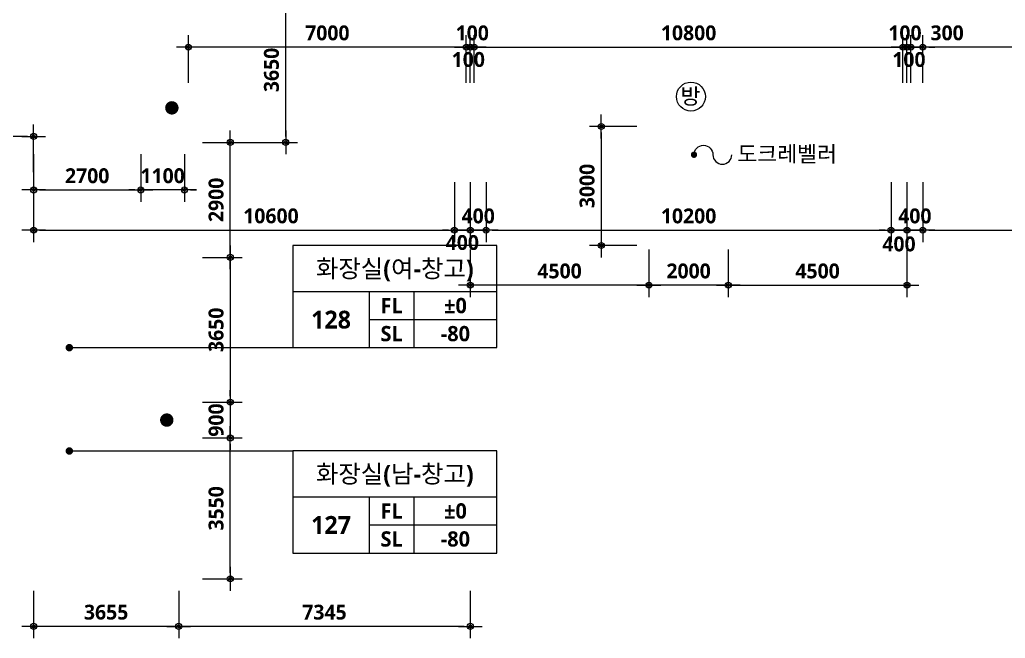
# Model space of a CAD drawing. Header units: millimetres. Extents: x -63924 to 190228206, y 0 to 456875599.
# Drawn here: x 29170 to 53998, y 311350 to 326941 of the extents above; entities that cross this region are included whole.
import ezdxf
from ezdxf.enums import TextEntityAlignment as Align

# ---------------------------------------------------------------- set-up
doc = ezdxf.new("R2010")
doc.units = ezdxf.units.MM
doc.header["$LTSCALE"] = 150
doc.header["$MEASUREMENT"] = 0
doc.header["$PDSIZE"] = -10
doc.layers.get('0').update_dxf_attribs({"linetype": 'CONTINUOUS'})
doc.layers.get('Defpoints').update_dxf_attribs({"color": 153, "linetype": 'CONTINUOUS'})
for name, color, linetype in [('A-ANNO-DIM', 4, 'CONTINUOUS'), ('A-ANNO-GRA1', 7, 'CONTINUOUS'), ('A-ANNO-LEAD', 4, 'CONTINUOUS'), ('A-ANNO-SYMB', 7, 'CONTINUOUS'), ('A-ANNO-TEXT1', 7, 'CONTINUOUS'), ('A-ANNO-TEXT2', 3, 'CONTINUOUS'), ('A-ANNO-TITL', 7, 'CONTINUOUS'), ('A-FLOR-MARK-ARCH', 1, 'CONTINUOUS')]:
    doc.layers.add(name, color=color, linetype=linetype)
doc.styles.add('2020음성 1차', font='')
doc.styles.add('SH_나눔', font='')
doc.styles.add('SH_대대리576', font='')
doc.styles.get('2020음성 1차').set_extended_font_data('NanumGothic', bold=True)
doc.styles.get('SH_나눔').set_extended_font_data('NanumGothic', bold=True)
doc.styles.get('SH_대대리576').set_extended_font_data('NanumGothic', bold=True)
doc.dimstyles.new('SHP300내부', dxfattribs={"dimscale": 150, "dimtxt": 2.5, "dimasz": 1, "dimexe": 2, "dimexo": 2, "dimgap": 1, "dimtad": 1, "dimdec": 0, "dimzin": 0, "dimdsep": 46, "dimtxsty": 'SH_대대리576', "dimblk": 'DIMDOT', "dimcen": 0.09, "dimclrd": 256, "dimclre": 256, "dimclrt": 3, "dimadec": 0, "dimazin": 1, "dimtfac": 1, "dimtdec": 0, "dimtix": 1, "dimtmove": 2, "dimatfit": 0, "dimldrblk": 'DIMDOT', "dimfxl": 1, "dimtolj": 1, "dimtzin": 0, "dimlwd": -1, "dimlwe": -1, "dimarcsym": 0})

# ---------------------------------------------------------------- blocks, each defined once
blk = doc.blocks.new('DIMDOT')
at = {"color": 0}
blk.add_line((-2, 0), (2, 0), dxfattribs=at)
for radius in [0.5, 0.25]:
    blk.add_circle((0, 0), radius, dxfattribs=at)
blk = doc.blocks.new('*D209')
at = {"layer": 'A-ANNO-DIM', "transparency": 16777216}
for p, q in [((51920, 325350), (51920, 326550)), ((62120, 325350), (62120, 326550)), ((61970, 326250), (52070, 326250))]:
    blk.add_line(p, q, dxfattribs=at)
at = {"layer": 'Defpoints', "color": 0, "transparency": 16777216}
for p in [(51920, 326250), (51920, 325050), (62120, 325050)]:
    blk.add_point(p, dxfattribs=at)
at = {"layer": 'A-ANNO-DIM', "linetype": 'ByBlock', "transparency": 16777216, "xscale": 150, "yscale": 150, "zscale": 150, "rotation": 180}
blk.add_blockref('DIMDOT', (51920, 326250), dxfattribs=at)
at = {"layer": 'A-ANNO-DIM', "linetype": 'ByBlock', "transparency": 16777216, "xscale": 150, "yscale": 150, "zscale": 150}
blk.add_blockref('DIMDOT', (62120, 326250), dxfattribs=at)
at = {"layer": 'A-ANNO-DIM', "color": 3, "transparency": 16777216, "insert": (57020, 326606), "char_height": 375, "attachment_point": 5, "style": 'SH_대대리576'}
blk.add_mtext('\\A1;10200', dxfattribs=at)
blk = doc.blocks.new('*D210')
at = {"layer": 'A-ANNO-DIM', "transparency": 16777216}
for p, q in [((40620, 325350), (40620, 326550)), ((51420, 325350), (51420, 326550)), ((40770, 326250), (51270, 326250))]:
    blk.add_line(p, q, dxfattribs=at)
at = {"layer": 'Defpoints', "color": 0, "transparency": 16777216}
for p in [(51420, 326250), (40620, 325050), (51420, 325050)]:
    blk.add_point(p, dxfattribs=at)
at = {"layer": 'A-ANNO-DIM', "linetype": 'ByBlock', "transparency": 16777216, "xscale": 150, "yscale": 150, "zscale": 150, "rotation": 180}
blk.add_blockref('DIMDOT', (40620, 326250), dxfattribs=at)
at = {"layer": 'A-ANNO-DIM', "linetype": 'ByBlock', "transparency": 16777216, "xscale": 150, "yscale": 150, "zscale": 150}
blk.add_blockref('DIMDOT', (51420, 326250), dxfattribs=at)
at = {"layer": 'A-ANNO-DIM', "color": 3, "transparency": 16777216, "insert": (46020, 326607), "char_height": 375, "attachment_point": 5, "style": 'SH_대대리576'}
blk.add_mtext('\\A1;10800', dxfattribs=at)
blk = doc.blocks.new('*D211')
at = {"layer": 'A-ANNO-DIM', "transparency": 16777216}
for p, q in [((45020, 321150), (45020, 319950)), ((47020, 321150), (47020, 319950)), ((46870, 320250), (45170, 320250))]:
    blk.add_line(p, q, dxfattribs=at)
at = {"layer": 'Defpoints', "color": 0, "transparency": 16777216}
for p in [(45020, 321450), (47020, 321450), (45020, 320250)]:
    blk.add_point(p, dxfattribs=at)
at = {"layer": 'A-ANNO-DIM', "linetype": 'ByBlock', "transparency": 16777216, "xscale": 150, "yscale": 150, "zscale": 150, "rotation": 180}
blk.add_blockref('DIMDOT', (45020, 320250), dxfattribs=at)
at = {"layer": 'A-ANNO-DIM', "linetype": 'ByBlock', "transparency": 16777216, "xscale": 150, "yscale": 150, "zscale": 150}
blk.add_blockref('DIMDOT', (47020, 320250), dxfattribs=at)
at = {"layer": 'A-ANNO-DIM', "color": 3, "transparency": 16777216, "insert": (46020, 320606), "char_height": 375, "attachment_point": 5, "style": 'SH_대대리576'}
blk.add_mtext('\\A1;2000', dxfattribs=at)
blk = doc.blocks.new('*D212')
at = {"layer": 'A-ANNO-DIM', "transparency": 16777216}
for p, q in [((47020, 321150), (47020, 319950)), ((51520, 321150), (51520, 319950)), ((47170, 320250), (51370, 320250))]:
    blk.add_line(p, q, dxfattribs=at)
at = {"layer": 'Defpoints', "color": 0, "transparency": 16777216}
for p in [(47020, 321450), (51520, 321450), (51520, 320250)]:
    blk.add_point(p, dxfattribs=at)
at = {"layer": 'A-ANNO-DIM', "linetype": 'ByBlock', "transparency": 16777216, "xscale": 150, "yscale": 150, "zscale": 150, "rotation": 180}
blk.add_blockref('DIMDOT', (47020, 320250), dxfattribs=at)
at = {"layer": 'A-ANNO-DIM', "linetype": 'ByBlock', "transparency": 16777216, "xscale": 150, "yscale": 150, "zscale": 150}
blk.add_blockref('DIMDOT', (51520, 320250), dxfattribs=at)
at = {"layer": 'A-ANNO-DIM', "color": 3, "transparency": 16777216, "insert": (49270, 320606), "char_height": 375, "attachment_point": 5, "style": 'SH_대대리576'}
blk.add_mtext('\\A1;4500', dxfattribs=at)
blk = doc.blocks.new('*D213')
at = {"layer": 'A-ANNO-DIM', "transparency": 16777216}
for p, q in [((40520, 321150), (40520, 319950)), ((45020, 321150), (45020, 319950)), ((44870, 320250), (40670, 320250))]:
    blk.add_line(p, q, dxfattribs=at)
at = {"layer": 'Defpoints', "color": 0, "transparency": 16777216}
for p in [(40520, 321450), (45020, 321450), (40520, 320250)]:
    blk.add_point(p, dxfattribs=at)
at = {"layer": 'A-ANNO-DIM', "linetype": 'ByBlock', "transparency": 16777216, "xscale": 150, "yscale": 150, "zscale": 150, "rotation": 180}
blk.add_blockref('DIMDOT', (40520, 320250), dxfattribs=at)
at = {"layer": 'A-ANNO-DIM', "linetype": 'ByBlock', "transparency": 16777216, "xscale": 150, "yscale": 150, "zscale": 150}
blk.add_blockref('DIMDOT', (45020, 320250), dxfattribs=at)
at = {"layer": 'A-ANNO-DIM', "color": 3, "transparency": 16777216, "insert": (42770, 320606), "char_height": 375, "attachment_point": 5, "style": 'SH_대대리576'}
blk.add_mtext('\\A1;4500', dxfattribs=at)
blk = doc.blocks.new('*D214')
at = {"layer": 'A-ANNO-DIM', "transparency": 16777216}
for p, q in [((44720, 324250), (43520, 324250)), ((43820, 324100), (43820, 321400)), ((44720, 321250), (43520, 321250))]:
    blk.add_line(p, q, dxfattribs=at)
at = {"layer": 'Defpoints', "color": 0, "transparency": 16777216}
for p in [(45020, 324250), (43820, 321250), (45020, 321250)]:
    blk.add_point(p, dxfattribs=at)
at = {"layer": 'A-ANNO-DIM', "linetype": 'ByBlock', "transparency": 16777216, "xscale": 150, "yscale": 150, "zscale": 150}
for p, rotation in [((43820, 324250), 90), ((43820, 321250), 270)]:
    blk.add_blockref('DIMDOT', p, dxfattribs=dict(at, rotation=rotation))
at = {"layer": 'A-ANNO-DIM', "color": 3, "transparency": 16777216, "insert": (43463, 322750), "char_height": 375, "attachment_point": 5, "rotation": 90, "style": 'SH_대대리576'}
blk.add_mtext('\\A1;3000', dxfattribs=at)
blk = doc.blocks.new('*D215')
at = {"layer": 'A-ANNO-DIM', "transparency": 16777216}
for p, q in [((47020, 321150), (47020, 319950)), ((51520, 321150), (51520, 319950)), ((47170, 320250), (51370, 320250))]:
    blk.add_line(p, q, dxfattribs=at)
at = {"layer": 'Defpoints', "color": 0, "transparency": 16777216}
for p in [(47020, 321450), (51520, 321450), (51520, 320250)]:
    blk.add_point(p, dxfattribs=at)
at = {"layer": 'A-ANNO-DIM', "linetype": 'ByBlock', "transparency": 16777216, "xscale": 150, "yscale": 150, "zscale": 150, "rotation": 180}
blk.add_blockref('DIMDOT', (47020, 320250), dxfattribs=at)
at = {"layer": 'A-ANNO-DIM', "linetype": 'ByBlock', "transparency": 16777216, "xscale": 150, "yscale": 150, "zscale": 150}
blk.add_blockref('DIMDOT', (51520, 320250), dxfattribs=at)
at = {"layer": 'A-ANNO-DIM', "color": 3, "transparency": 16777216, "insert": (49270, 320606), "char_height": 375, "attachment_point": 5, "style": 'SH_대대리576'}
blk.add_mtext('\\A1;4500', dxfattribs=at)
blk = doc.blocks.new('*D935')
at = {"layer": 'A-ANNO-DIM', "transparency": 16777216}
for p, q in [((29520, 312550), (29520, 311350)), ((33175, 312550), (33175, 311350)), ((33025, 311650), (29670, 311650))]:
    blk.add_line(p, q, dxfattribs=at)
at = {"layer": 'Defpoints', "color": 0, "transparency": 16777216}
for p in [(29520, 312850), (33175, 312850), (29520, 311650)]:
    blk.add_point(p, dxfattribs=at)
at = {"layer": 'A-ANNO-DIM', "linetype": 'ByBlock', "transparency": 16777216, "xscale": 150, "yscale": 150, "zscale": 150, "rotation": 180}
blk.add_blockref('DIMDOT', (29520, 311650), dxfattribs=at)
at = {"layer": 'A-ANNO-DIM', "linetype": 'ByBlock', "transparency": 16777216, "xscale": 150, "yscale": 150, "zscale": 150}
blk.add_blockref('DIMDOT', (33175, 311650), dxfattribs=at)
at = {"layer": 'A-ANNO-DIM', "color": 3, "transparency": 16777216, "insert": (31347, 312007), "char_height": 375, "attachment_point": 5, "style": 'SH_대대리576'}
blk.add_mtext('\\A1;3655', dxfattribs=at)
blk = doc.blocks.new('*D955')
at = {"layer": 'A-ANNO-DIM', "transparency": 16777216}
for p, q in [((33175, 312550), (33175, 311350)), ((40520, 312550), (40520, 311350)), ((40370, 311650), (33325, 311650))]:
    blk.add_line(p, q, dxfattribs=at)
at = {"layer": 'Defpoints', "color": 0, "transparency": 16777216}
for p in [(33175, 312850), (40520, 312850), (33175, 311650)]:
    blk.add_point(p, dxfattribs=at)
at = {"layer": 'A-ANNO-DIM', "linetype": 'ByBlock', "transparency": 16777216, "xscale": 150, "yscale": 150, "zscale": 150, "rotation": 180}
blk.add_blockref('DIMDOT', (33175, 311650), dxfattribs=at)
at = {"layer": 'A-ANNO-DIM', "linetype": 'ByBlock', "transparency": 16777216, "xscale": 150, "yscale": 150, "zscale": 150}
blk.add_blockref('DIMDOT', (40520, 311650), dxfattribs=at)
at = {"layer": 'A-ANNO-DIM', "color": 3, "transparency": 16777216, "insert": (36847, 312007), "char_height": 375, "attachment_point": 5, "style": 'SH_대대리576'}
blk.add_mtext('\\A1;7345', dxfattribs=at)
blk = doc.blocks.new('*D982')
at = {"layer": 'A-ANNO-DIM', "transparency": 16777216}
for p, q in [((34570, 327500), (36170, 327500)), ((35870, 324000), (35870, 327350)), ((34570, 323850), (36170, 323850))]:
    blk.add_line(p, q, dxfattribs=at)
at = {"layer": 'Defpoints', "color": 0, "transparency": 16777216}
for p in [(34270, 327500), (35870, 327500), (34270, 323850)]:
    blk.add_point(p, dxfattribs=at)
at = {"layer": 'A-ANNO-DIM', "linetype": 'ByBlock', "transparency": 16777216, "xscale": 150, "yscale": 150, "zscale": 150}
for p, rotation in [((35870, 327500), 90), ((35870, 323850), 270)]:
    blk.add_blockref('DIMDOT', p, dxfattribs=dict(at, rotation=rotation))
at = {"layer": 'A-ANNO-DIM', "color": 3, "transparency": 16777216, "insert": (35513, 325675), "char_height": 375, "attachment_point": 5, "rotation": 90, "style": 'SH_대대리576'}
blk.add_mtext('\\A1;3650', dxfattribs=at)
blk = doc.blocks.new('*D989')
at = {"layer": 'A-ANNO-DIM', "transparency": 16777216}
for p, q in [((25495, 323100), (25495, 324300)), ((29520, 323100), (29520, 324300)), ((29370, 324000), (25645, 324000))]:
    blk.add_line(p, q, dxfattribs=at)
at = {"layer": 'Defpoints', "color": 0, "transparency": 16777216}
for p in [(25495, 324000), (25495, 322800), (29520, 322800)]:
    blk.add_point(p, dxfattribs=at)
at = {"layer": 'A-ANNO-DIM', "linetype": 'ByBlock', "transparency": 16777216, "xscale": 150, "yscale": 150, "zscale": 150, "rotation": 180}
blk.add_blockref('DIMDOT', (25495, 324000), dxfattribs=at)
at = {"layer": 'A-ANNO-DIM', "linetype": 'ByBlock', "transparency": 16777216, "xscale": 150, "yscale": 150, "zscale": 150}
blk.add_blockref('DIMDOT', (29520, 324000), dxfattribs=at)
at = {"layer": 'A-ANNO-DIM', "color": 3, "transparency": 16777216, "insert": (27507, 324357), "char_height": 375, "attachment_point": 5, "style": 'SH_대대리576'}
blk.add_mtext('\\A1;4025', dxfattribs=at)
blk = doc.blocks.new('*D996')
at = {"layer": 'A-ANNO-DIM', "transparency": 16777216}
for p, q in [((33775, 316400), (34775, 316400)), ((34475, 313000), (34475, 316250)), ((33775, 312850), (34775, 312850))]:
    blk.add_line(p, q, dxfattribs=at)
at = {"layer": 'Defpoints', "color": 0, "transparency": 16777216}
for p in [(33475, 316400), (34475, 316400), (33475, 312850)]:
    blk.add_point(p, dxfattribs=at)
at = {"layer": 'A-ANNO-DIM', "linetype": 'ByBlock', "transparency": 16777216, "xscale": 150, "yscale": 150, "zscale": 150}
for p, rotation in [((34475, 316400), 90), ((34475, 312850), 270)]:
    blk.add_blockref('DIMDOT', p, dxfattribs=dict(at, rotation=rotation))
at = {"layer": 'A-ANNO-DIM', "color": 3, "transparency": 16777216, "insert": (34118, 314625), "char_height": 375, "attachment_point": 5, "rotation": 90, "style": 'SH_대대리576'}
blk.add_mtext('\\A1;3550', dxfattribs=at)
blk = doc.blocks.new('*D997')
at = {"layer": 'A-ANNO-DIM', "transparency": 16777216}
for p, q in [((33775, 320950), (34775, 320950)), ((34475, 320800), (34475, 317450)), ((33775, 317300), (34775, 317300))]:
    blk.add_line(p, q, dxfattribs=at)
at = {"layer": 'Defpoints', "color": 0, "transparency": 16777216}
for p in [(33475, 320950), (33475, 317300), (34475, 317300)]:
    blk.add_point(p, dxfattribs=at)
at = {"layer": 'A-ANNO-DIM', "linetype": 'ByBlock', "transparency": 16777216, "xscale": 150, "yscale": 150, "zscale": 150}
for p, rotation in [((34475, 320950), 90), ((34475, 317300), 270)]:
    blk.add_blockref('DIMDOT', p, dxfattribs=dict(at, rotation=rotation))
at = {"layer": 'A-ANNO-DIM', "color": 3, "transparency": 16777216, "insert": (34118, 319125), "char_height": 375, "attachment_point": 5, "rotation": 90, "style": 'SH_대대리576'}
blk.add_mtext('\\A1;3650', dxfattribs=at)
blk = doc.blocks.new('*D1031')
at = {"layer": 'A-ANNO-DIM', "transparency": 16777216}
for p, q in [((32220, 323550), (32220, 322350)), ((33320, 323550), (33320, 322350)), ((32070, 322650), (31920, 322650)), ((33320, 322650), (32220, 322650)), ((33470, 322650), (33620, 322650))]:
    blk.add_line(p, q, dxfattribs=at)
at = {"layer": 'Defpoints', "color": 0, "transparency": 16777216}
for p in [(32220, 323850), (33320, 323850), (32220, 322650)]:
    blk.add_point(p, dxfattribs=at)
at = {"layer": 'A-ANNO-DIM', "linetype": 'ByBlock', "transparency": 16777216, "xscale": 150, "yscale": 150, "zscale": 150}
blk.add_blockref('DIMDOT', (32220, 322650), dxfattribs=at)
at = {"layer": 'A-ANNO-DIM', "linetype": 'ByBlock', "transparency": 16777216, "xscale": 150, "yscale": 150, "zscale": 150, "rotation": 180}
blk.add_blockref('DIMDOT', (33320, 322650), dxfattribs=at)
at = {"layer": 'A-ANNO-DIM', "color": 3, "transparency": 16777216, "insert": (32770, 323006), "char_height": 375, "attachment_point": 5, "style": 'SH_대대리576'}
blk.add_mtext('\\A1;1100', dxfattribs=at)
blk = doc.blocks.new('*D1032')
at = {"layer": 'A-ANNO-DIM', "transparency": 16777216}
for p, q in [((29520, 323550), (29520, 322350)), ((32220, 323550), (32220, 322350)), ((29670, 322650), (32070, 322650))]:
    blk.add_line(p, q, dxfattribs=at)
at = {"layer": 'Defpoints', "color": 0, "transparency": 16777216}
for p in [(29520, 323850), (32220, 323850), (32220, 322650)]:
    blk.add_point(p, dxfattribs=at)
at = {"layer": 'A-ANNO-DIM', "linetype": 'ByBlock', "transparency": 16777216, "xscale": 150, "yscale": 150, "zscale": 150, "rotation": 180}
blk.add_blockref('DIMDOT', (29520, 322650), dxfattribs=at)
at = {"layer": 'A-ANNO-DIM', "linetype": 'ByBlock', "transparency": 16777216, "xscale": 150, "yscale": 150, "zscale": 150}
blk.add_blockref('DIMDOT', (32220, 322650), dxfattribs=at)
at = {"layer": 'A-ANNO-DIM', "color": 3, "transparency": 16777216, "insert": (30870, 323006), "char_height": 375, "attachment_point": 5, "style": 'SH_대대리576'}
blk.add_mtext('\\A1;2700', dxfattribs=at)
blk = doc.blocks.new('*D1173')
at = {"layer": 'A-ANNO-DIM', "transparency": 16777216}
for p, q in [((33775, 323850), (34775, 323850)), ((34475, 321100), (34475, 323700)), ((33775, 320950), (34775, 320950))]:
    blk.add_line(p, q, dxfattribs=at)
at = {"layer": 'Defpoints', "color": 0, "transparency": 16777216}
for p in [(33475, 323850), (34475, 323850), (33475, 320950)]:
    blk.add_point(p, dxfattribs=at)
at = {"layer": 'A-ANNO-DIM', "linetype": 'ByBlock', "transparency": 16777216, "xscale": 150, "yscale": 150, "zscale": 150}
for p, rotation in [((34475, 323850), 90), ((34475, 320950), 270)]:
    blk.add_blockref('DIMDOT', p, dxfattribs=dict(at, rotation=rotation))
at = {"layer": 'A-ANNO-DIM', "color": 3, "transparency": 16777216, "insert": (34118, 322400), "char_height": 375, "attachment_point": 5, "rotation": 90, "style": 'SH_대대리576'}
blk.add_mtext('\\A1;2900', dxfattribs=at)
blk = doc.blocks.new('G$C9D92D8A7')
at = {"layer": 'A-ANNO-GRA1'}
for p, q in [((0, 11), (40, 11)), ((15, 11), (15, 0)), ((23.75, 11), (23.75, 0)), ((15, 5.5), (40, 5.5))]:
    blk.add_line(p, q, dxfattribs=at)
blk.add_lwpolyline([(0, 20), (0, 0), (40, 0), (40, 20)], close=True, dxfattribs=at)
at = {"style": '2020음성 1차'}
for tag, height, p in [('실명', 3.5, (20, 15.5)), ('마감레벨', 3, (31.875, 8.25)), ('실번호', 3.5, (7.5, 5.5)), ('구조레벨', 3, (31.875, 2.75))]:
    blk.add_attdef(tag, text='', height=height, dxfattribs=at).set_placement(p, align=Align.MIDDLE_CENTER)
at = {"layer": 'A-ANNO-TEXT1', "style": 'SH_나눔'}
for s, p in [('FL', (19.375, 8.25)), ('SL', (19.375, 2.75))]:
    blk.add_text(s, height=3, dxfattribs=at).set_placement(p, align=Align.MIDDLE)
blk = doc.blocks.new('방화스크린 TEXT100')
at = {"layer": 'A-ANNO-SYMB'}
blk.add_circle((0, 0), 243, dxfattribs=at)
at = {"layer": 'A-ANNO-TITL', "style": '2020음성 1차'}
blk.add_text('방', height=267, dxfattribs=at).set_placement((-7, 7), align=Align.MIDDLE_CENTER)
blk = doc.blocks.new('*D1782')
at = {"layer": 'A-ANNO-DIM', "transparency": 16777216}
for p, q in [((34475, 317450), (34475, 317600)), ((33775, 317300), (34775, 317300)), ((34475, 317300), (34475, 316400)), ((33775, 316400), (34775, 316400)), ((34475, 316250), (34475, 316100))]:
    blk.add_line(p, q, dxfattribs=at)
at = {"layer": 'Defpoints', "color": 0, "transparency": 16777216}
for p in [(33475, 317300), (33475, 316400), (34475, 316400)]:
    blk.add_point(p, dxfattribs=at)
at = {"layer": 'A-ANNO-DIM', "linetype": 'ByBlock', "transparency": 16777216, "xscale": 150, "yscale": 150, "zscale": 150}
for p, rotation in [((34475, 317300), 270), ((34475, 316400), 90)]:
    blk.add_blockref('DIMDOT', p, dxfattribs=dict(at, rotation=rotation))
at = {"layer": 'A-ANNO-DIM', "color": 3, "transparency": 16777216, "insert": (34118, 316850), "char_height": 375, "attachment_point": 5, "rotation": 90, "style": 'SH_대대리576'}
blk.add_mtext('\\A1;900', dxfattribs=at)
blk = doc.blocks.new('*D1876')
at = {"layer": 'A-ANNO-DIM', "transparency": 16777216}
for p, q in [((51420, 325350), (51420, 326550)), ((51520, 325350), (51520, 326550)), ((51270, 326250), (51120, 326250)), ((51520, 326250), (51420, 326250)), ((51670, 326250), (51820, 326250))]:
    blk.add_line(p, q, dxfattribs=at)
at = {"layer": 'Defpoints', "color": 0, "transparency": 16777216}
for p in [(51420, 326250), (51420, 325050), (51520, 325050)]:
    blk.add_point(p, dxfattribs=at)
at = {"layer": 'A-ANNO-DIM', "linetype": 'ByBlock', "transparency": 16777216, "xscale": 150, "yscale": 150, "zscale": 150}
blk.add_blockref('DIMDOT', (51420, 326250), dxfattribs=at)
at = {"layer": 'A-ANNO-DIM', "linetype": 'ByBlock', "transparency": 16777216, "xscale": 150, "yscale": 150, "zscale": 150, "rotation": 180}
blk.add_blockref('DIMDOT', (51520, 326250), dxfattribs=at)
at = {"layer": 'A-ANNO-DIM', "color": 3, "transparency": 16777216, "insert": (51470, 326606), "char_height": 375, "attachment_point": 5, "style": 'SH_대대리576'}
blk.add_mtext('\\A1;100', dxfattribs=at)
blk = doc.blocks.new('*D1877')
at = {"layer": 'A-ANNO-DIM', "transparency": 16777216}
for p, q in [((51520, 325350), (51520, 326550)), ((51620, 325350), (51620, 326550)), ((51370, 326250), (51220, 326250)), ((51520, 326250), (51620, 326250)), ((51770, 326250), (51920, 326250))]:
    blk.add_line(p, q, dxfattribs=at)
at = {"layer": 'Defpoints', "color": 0, "transparency": 16777216}
for p in [(51620, 326250), (51520, 325050), (51620, 325050)]:
    blk.add_point(p, dxfattribs=at)
at = {"layer": 'A-ANNO-DIM', "linetype": 'ByBlock', "transparency": 16777216, "xscale": 150, "yscale": 150, "zscale": 150}
blk.add_blockref('DIMDOT', (51520, 326250), dxfattribs=at)
at = {"layer": 'A-ANNO-DIM', "linetype": 'ByBlock', "transparency": 16777216, "xscale": 150, "yscale": 150, "zscale": 150, "rotation": 180}
blk.add_blockref('DIMDOT', (51620, 326250), dxfattribs=at)
at = {"layer": 'A-ANNO-DIM', "color": 3, "transparency": 16777216, "insert": (51570, 325935), "char_height": 375, "attachment_point": 5, "style": 'SH_대대리576'}
blk.add_mtext('\\A1;100', dxfattribs=at)
blk = doc.blocks.new('*D1881')
at = {"layer": 'A-ANNO-DIM', "transparency": 16777216}
for p, q in [((40920, 322850), (40920, 321337)), ((51120, 322850), (51120, 321337)), ((41070, 321637), (50970, 321637))]:
    blk.add_line(p, q, dxfattribs=at)
at = {"layer": 'Defpoints', "color": 0, "transparency": 16777216}
for p in [(40920, 323150), (51120, 323150), (51120, 321637)]:
    blk.add_point(p, dxfattribs=at)
at = {"layer": 'A-ANNO-DIM', "linetype": 'ByBlock', "transparency": 16777216, "xscale": 150, "yscale": 150, "zscale": 150, "rotation": 180}
blk.add_blockref('DIMDOT', (40920, 321637), dxfattribs=at)
at = {"layer": 'A-ANNO-DIM', "linetype": 'ByBlock', "transparency": 16777216, "xscale": 150, "yscale": 150, "zscale": 150}
blk.add_blockref('DIMDOT', (51120, 321637), dxfattribs=at)
at = {"layer": 'A-ANNO-DIM', "color": 3, "transparency": 16777216, "insert": (46020, 321993), "char_height": 375, "attachment_point": 5, "style": 'SH_대대리576'}
blk.add_mtext('\\A1;10200', dxfattribs=at)
blk = doc.blocks.new('*D1882')
at = {"layer": 'A-ANNO-DIM', "transparency": 16777216}
for p, q in [((40520, 322850), (40520, 321337)), ((40920, 322850), (40920, 321337)), ((40370, 321637), (40220, 321637)), ((40520, 321637), (40920, 321637)), ((41070, 321637), (41220, 321637))]:
    blk.add_line(p, q, dxfattribs=at)
at = {"layer": 'Defpoints', "color": 0, "transparency": 16777216}
for p in [(40520, 323150), (40920, 323150), (40920, 321637)]:
    blk.add_point(p, dxfattribs=at)
at = {"layer": 'A-ANNO-DIM', "linetype": 'ByBlock', "transparency": 16777216, "xscale": 150, "yscale": 150, "zscale": 150}
blk.add_blockref('DIMDOT', (40520, 321637), dxfattribs=at)
at = {"layer": 'A-ANNO-DIM', "linetype": 'ByBlock', "transparency": 16777216, "xscale": 150, "yscale": 150, "zscale": 150, "rotation": 180}
blk.add_blockref('DIMDOT', (40920, 321637), dxfattribs=at)
at = {"layer": 'A-ANNO-DIM', "color": 3, "transparency": 16777216, "insert": (40720, 321993), "char_height": 375, "attachment_point": 5, "style": 'SH_대대리576'}
blk.add_mtext('\\A1;400', dxfattribs=at)
blk = doc.blocks.new('*D1883')
at = {"layer": 'A-ANNO-DIM', "transparency": 16777216}
for p, q in [((40120, 322850), (40120, 321337)), ((40520, 322850), (40520, 321337)), ((39970, 321637), (39820, 321637)), ((40520, 321637), (40120, 321637)), ((40670, 321637), (40820, 321637))]:
    blk.add_line(p, q, dxfattribs=at)
at = {"layer": 'Defpoints', "color": 0, "transparency": 16777216}
for p in [(40120, 323150), (40520, 323150), (40120, 321637)]:
    blk.add_point(p, dxfattribs=at)
at = {"layer": 'A-ANNO-DIM', "linetype": 'ByBlock', "transparency": 16777216, "xscale": 150, "yscale": 150, "zscale": 150}
blk.add_blockref('DIMDOT', (40120, 321637), dxfattribs=at)
at = {"layer": 'A-ANNO-DIM', "linetype": 'ByBlock', "transparency": 16777216, "xscale": 150, "yscale": 150, "zscale": 150, "rotation": 180}
blk.add_blockref('DIMDOT', (40520, 321637), dxfattribs=at)
at = {"layer": 'A-ANNO-DIM', "color": 3, "transparency": 16777216, "insert": (40320, 321323), "char_height": 375, "attachment_point": 5, "style": 'SH_대대리576'}
blk.add_mtext('\\A1;400', dxfattribs=at)
blk = doc.blocks.new('*D1884')
at = {"layer": 'A-ANNO-DIM', "transparency": 16777216}
for p, q in [((29520, 322850), (29520, 321337)), ((40120, 322850), (40120, 321337)), ((29670, 321637), (39970, 321637))]:
    blk.add_line(p, q, dxfattribs=at)
at = {"layer": 'Defpoints', "color": 0, "transparency": 16777216}
for p in [(29520, 323150), (40120, 323150), (40120, 321637)]:
    blk.add_point(p, dxfattribs=at)
at = {"layer": 'A-ANNO-DIM', "linetype": 'ByBlock', "transparency": 16777216, "xscale": 150, "yscale": 150, "zscale": 150, "rotation": 180}
blk.add_blockref('DIMDOT', (29520, 321637), dxfattribs=at)
at = {"layer": 'A-ANNO-DIM', "linetype": 'ByBlock', "transparency": 16777216, "xscale": 150, "yscale": 150, "zscale": 150}
blk.add_blockref('DIMDOT', (40120, 321637), dxfattribs=at)
at = {"layer": 'A-ANNO-DIM', "color": 3, "transparency": 16777216, "insert": (35499, 321994), "char_height": 375, "attachment_point": 5, "style": 'SH_대대리576'}
blk.add_mtext('\\A1;10600', dxfattribs=at)
blk = doc.blocks.new('*D1885')
at = {"layer": 'A-ANNO-DIM', "transparency": 16777216}
for p, q in [((51120, 322850), (51120, 321337)), ((51520, 322850), (51520, 321337)), ((50970, 321637), (50820, 321637)), ((51520, 321637), (51120, 321637)), ((51670, 321637), (51820, 321637))]:
    blk.add_line(p, q, dxfattribs=at)
at = {"layer": 'Defpoints', "color": 0, "transparency": 16777216}
for p in [(51120, 323150), (51520, 323150), (51120, 321637)]:
    blk.add_point(p, dxfattribs=at)
at = {"layer": 'A-ANNO-DIM', "linetype": 'ByBlock', "transparency": 16777216, "xscale": 150, "yscale": 150, "zscale": 150}
blk.add_blockref('DIMDOT', (51120, 321637), dxfattribs=at)
at = {"layer": 'A-ANNO-DIM', "linetype": 'ByBlock', "transparency": 16777216, "xscale": 150, "yscale": 150, "zscale": 150, "rotation": 180}
blk.add_blockref('DIMDOT', (51520, 321637), dxfattribs=at)
at = {"layer": 'A-ANNO-DIM', "color": 3, "transparency": 16777216, "insert": (51320, 321287), "char_height": 375, "attachment_point": 5, "style": 'SH_대대리576'}
blk.add_mtext('\\A1;400', dxfattribs=at)
blk = doc.blocks.new('*D1886')
at = {"layer": 'A-ANNO-DIM', "transparency": 16777216}
for p, q in [((51520, 322850), (51520, 321337)), ((51920, 322850), (51920, 321337)), ((51370, 321637), (51220, 321637)), ((51520, 321637), (51920, 321637)), ((52070, 321637), (52220, 321637))]:
    blk.add_line(p, q, dxfattribs=at)
at = {"layer": 'Defpoints', "color": 0, "transparency": 16777216}
for p in [(51520, 323150), (51920, 323150), (51920, 321637)]:
    blk.add_point(p, dxfattribs=at)
at = {"layer": 'A-ANNO-DIM', "linetype": 'ByBlock', "transparency": 16777216, "xscale": 150, "yscale": 150, "zscale": 150}
blk.add_blockref('DIMDOT', (51520, 321637), dxfattribs=at)
at = {"layer": 'A-ANNO-DIM', "linetype": 'ByBlock', "transparency": 16777216, "xscale": 150, "yscale": 150, "zscale": 150, "rotation": 180}
blk.add_blockref('DIMDOT', (51920, 321637), dxfattribs=at)
at = {"layer": 'A-ANNO-DIM', "color": 3, "transparency": 16777216, "insert": (51720, 321993), "char_height": 375, "attachment_point": 5, "style": 'SH_대대리576'}
blk.add_mtext('\\A1;400', dxfattribs=at)
blk = doc.blocks.new('*D1887')
at = {"layer": 'A-ANNO-DIM', "transparency": 16777216}
for p, q in [((51920, 322850), (51920, 321337)), ((62120, 322850), (62120, 321337)), ((52070, 321637), (61970, 321637))]:
    blk.add_line(p, q, dxfattribs=at)
at = {"layer": 'Defpoints', "color": 0, "transparency": 16777216}
for p in [(51920, 323150), (62120, 323150), (62120, 321637)]:
    blk.add_point(p, dxfattribs=at)
at = {"layer": 'A-ANNO-DIM', "linetype": 'ByBlock', "transparency": 16777216, "xscale": 150, "yscale": 150, "zscale": 150, "rotation": 180}
blk.add_blockref('DIMDOT', (51920, 321637), dxfattribs=at)
at = {"layer": 'A-ANNO-DIM', "linetype": 'ByBlock', "transparency": 16777216, "xscale": 150, "yscale": 150, "zscale": 150}
blk.add_blockref('DIMDOT', (62120, 321637), dxfattribs=at)
at = {"layer": 'A-ANNO-DIM', "color": 3, "transparency": 16777216, "insert": (57020, 321993), "char_height": 375, "attachment_point": 5, "style": 'SH_대대리576'}
blk.add_mtext('\\A1;10200', dxfattribs=at)
blk = doc.blocks.new('*D1893')
at = {"layer": 'A-ANNO-DIM', "transparency": 16777216}
for p, q in [((40520, 325350), (40520, 326550)), ((40620, 325350), (40620, 326550)), ((40370, 326250), (40220, 326250)), ((40620, 326250), (40520, 326250)), ((40770, 326250), (40920, 326250))]:
    blk.add_line(p, q, dxfattribs=at)
at = {"layer": 'Defpoints', "color": 0, "transparency": 16777216}
for p in [(40520, 326250), (40520, 325050), (40620, 325050)]:
    blk.add_point(p, dxfattribs=at)
at = {"layer": 'A-ANNO-DIM', "linetype": 'ByBlock', "transparency": 16777216, "xscale": 150, "yscale": 150, "zscale": 150}
blk.add_blockref('DIMDOT', (40520, 326250), dxfattribs=at)
at = {"layer": 'A-ANNO-DIM', "linetype": 'ByBlock', "transparency": 16777216, "xscale": 150, "yscale": 150, "zscale": 150, "rotation": 180}
blk.add_blockref('DIMDOT', (40620, 326250), dxfattribs=at)
at = {"layer": 'A-ANNO-DIM', "color": 3, "transparency": 16777216, "insert": (40570, 326606), "char_height": 375, "attachment_point": 5, "style": 'SH_대대리576'}
blk.add_mtext('\\A1;100', dxfattribs=at)
blk = doc.blocks.new('*D1894')
at = {"layer": 'A-ANNO-DIM', "transparency": 16777216}
for p, q in [((40420, 325350), (40420, 326550)), ((40520, 325350), (40520, 326550)), ((40270, 326250), (40120, 326250)), ((40420, 326250), (40520, 326250)), ((40670, 326250), (40820, 326250))]:
    blk.add_line(p, q, dxfattribs=at)
at = {"layer": 'Defpoints', "color": 0, "transparency": 16777216}
for p in [(40520, 326250), (40420, 325050), (40520, 325050)]:
    blk.add_point(p, dxfattribs=at)
at = {"layer": 'A-ANNO-DIM', "linetype": 'ByBlock', "transparency": 16777216, "xscale": 150, "yscale": 150, "zscale": 150}
blk.add_blockref('DIMDOT', (40420, 326250), dxfattribs=at)
at = {"layer": 'A-ANNO-DIM', "linetype": 'ByBlock', "transparency": 16777216, "xscale": 150, "yscale": 150, "zscale": 150, "rotation": 180}
blk.add_blockref('DIMDOT', (40520, 326250), dxfattribs=at)
at = {"layer": 'A-ANNO-DIM', "color": 3, "transparency": 16777216, "insert": (40470, 325936), "char_height": 375, "attachment_point": 5, "style": 'SH_대대리576'}
blk.add_mtext('\\A1;100', dxfattribs=at)
blk = doc.blocks.new('*D1895')
at = {"layer": 'A-ANNO-DIM', "transparency": 16777216}
for p, q in [((33420, 325350), (33420, 326550)), ((40420, 325350), (40420, 326550)), ((40270, 326250), (33570, 326250))]:
    blk.add_line(p, q, dxfattribs=at)
at = {"layer": 'Defpoints', "color": 0, "transparency": 16777216}
for p in [(33420, 326250), (33420, 325050), (40420, 325050)]:
    blk.add_point(p, dxfattribs=at)
at = {"layer": 'A-ANNO-DIM', "linetype": 'ByBlock', "transparency": 16777216, "xscale": 150, "yscale": 150, "zscale": 150, "rotation": 180}
blk.add_blockref('DIMDOT', (33420, 326250), dxfattribs=at)
at = {"layer": 'A-ANNO-DIM', "linetype": 'ByBlock', "transparency": 16777216, "xscale": 150, "yscale": 150, "zscale": 150}
blk.add_blockref('DIMDOT', (40420, 326250), dxfattribs=at)
at = {"layer": 'A-ANNO-DIM', "color": 3, "transparency": 16777216, "insert": (36920, 326606), "char_height": 375, "attachment_point": 5, "style": 'SH_대대리576'}
blk.add_mtext('\\A1;7000', dxfattribs=at)
blk = doc.blocks.new('*D1914')
at = {"layer": 'A-ANNO-DIM', "transparency": 16777216}
for p, q in [((51620, 325350), (51620, 326550)), ((51920, 325350), (51920, 326550)), ((51470, 326250), (51320, 326250)), ((51920, 326250), (51620, 326250)), ((52070, 326250), (52220, 326250))]:
    blk.add_line(p, q, dxfattribs=at)
at = {"layer": 'Defpoints', "color": 0, "transparency": 16777216}
for p in [(51620, 326250), (51620, 325050), (51920, 325050)]:
    blk.add_point(p, dxfattribs=at)
at = {"layer": 'A-ANNO-DIM', "linetype": 'ByBlock', "transparency": 16777216, "xscale": 150, "yscale": 150, "zscale": 150}
blk.add_blockref('DIMDOT', (51620, 326250), dxfattribs=at)
at = {"layer": 'A-ANNO-DIM', "linetype": 'ByBlock', "transparency": 16777216, "xscale": 150, "yscale": 150, "zscale": 150, "rotation": 180}
blk.add_blockref('DIMDOT', (51920, 326250), dxfattribs=at)
at = {"layer": 'A-ANNO-DIM', "color": 3, "transparency": 16777216, "insert": (52532, 326607), "char_height": 375, "attachment_point": 5, "style": 'SH_대대리576'}
blk.add_mtext('\\A1;300', dxfattribs=at)

msp = doc.modelspace()

# ---------------------------------------------------------------- linework, layer by layer
at = {"const_width": 93.8}
for points in [[(30420, 318721.9, -1), (30420, 318628.1, -1)], [(30420, 316118.1, -1), (30420, 316024.3, -1)]]:
    msp.add_lwpolyline(points, format="xyb", close=True, dxfattribs=at)
for points in [[(30420, 318675), (36048.5, 318675)], [(30420, 316071.2), (36048.5, 316071.2)]]:
    msp.add_lwpolyline(points)
at = {"layer": 'A-ANNO-LEAD'}
msp.add_lwpolyline([(46155.9, 323537.4, -1), (46632.1, 323537.4, 0.4142136), (46870.2, 323299.3, 0.4142136), (47108.3, 323537.4, 0.4142136)], format="xyb", dxfattribs=at)
at = {"layer": 'A-ANNO-LEAD', "const_width": 79.4}
msp.add_lwpolyline([(46116.2, 323537.4, 1), (46195.6, 323537.4, 1)], format="xyb", close=True, dxfattribs=at)
at = {"layer": 'A-FLOR-MARK-ARCH', "const_width": 168.8}
for points in [[(32918.2, 324718.9, 1), (33087, 324718.9, 1)], [(32790.6, 316850, 1), (32959.4, 316850, 1)]]:
    msp.add_lwpolyline(points, format="xyb", close=True, dxfattribs=at)

# ---------------------------------------------------------------- block references
at = {"xscale": 1.5, "yscale": 1.5, "zscale": 1.5}
msp.add_blockref('방화스크린 TEXT100', (46079.1, 325002), dxfattribs=at)
at = {"layer": 'A-ANNO-TEXT1'}
ref = msp.add_blockref('G$C9D92D8A7', (36048.5, 318675), dxfattribs=dict(at, xscale=128.5714285714286, yscale=128.5714285714286, zscale=128.5714285714286))
ref.add_attrib('실명', '화장실(여-창고)', dxfattribs={"layer": 'A-ANNO-TEXT2', "height": 450, "style": '2020음성 1차'}).set_placement((38619.9, 320667.9, -73571.4), align=Align.MIDDLE_CENTER)
ref.add_attrib('실번호', '128', dxfattribs={"layer": 'A-ANNO-TEXT2', "height": 450, "style": '2020음성 1차'}).set_placement((37012.8, 319382.1, -73571.4), align=Align.MIDDLE_CENTER)
ref.add_attrib('마감레벨', '%%p0', dxfattribs={"height": 385.71, "style": '2020음성 1차'}).set_placement((40146.7, 319735.7, -73571.4), align=Align.MIDDLE_CENTER)
ref.add_attrib('구조레벨', '-80', dxfattribs={"height": 385.71, "style": '2020음성 1차'}).set_placement((40146.7, 319028.6, -73571.4), align=Align.MIDDLE_CENTER)
ref = msp.add_blockref('G$C9D92D8A7', (36048.5, 313499.8), dxfattribs=dict(at, xscale=128.5714285714286, yscale=128.5714285714286, zscale=128.5714285714286))
ref.add_attrib('실명', '화장실(남-창고)', dxfattribs={"layer": 'A-ANNO-TEXT2', "height": 450, "style": '2020음성 1차'}).set_placement((38619.9, 315492.6, 191285.7), align=Align.MIDDLE_CENTER)
ref.add_attrib('실번호', '127', dxfattribs={"layer": 'A-ANNO-TEXT2', "height": 450, "style": '2020음성 1차'}).set_placement((37012.8, 314206.9, 191285.7), align=Align.MIDDLE_CENTER)
ref.add_attrib('마감레벨', '%%p0', dxfattribs={"height": 385.71, "style": '2020음성 1차'}).set_placement((40146.7, 314560.5, 191285.7), align=Align.MIDDLE_CENTER)
ref.add_attrib('구조레벨', '-80', dxfattribs={"height": 385.71, "style": '2020음성 1차'}).set_placement((40146.7, 313853.3, 191285.7), align=Align.MIDDLE_CENTER)

# ---------------------------------------------------------------- texts
at = {"layer": 'A-ANNO-TEXT1', "style": '2020음성 1차'}
msp.add_text(' 도크레벨러', height=400, dxfattribs=at).set_placement((47112.5, 323359.5))

# ---------------------------------------------------------------- dimensions: what is measured, and where the dimension line sits
at = {"layer": 'A-ANNO-DIM'}
for base, p1, p2, angle, picture, middle in [((35870, 327500), (34270, 323850), (34270, 327500), 270, '*D982', (35513.1, 325675)), ((33420, 326250), (40420, 325050), (33420, 325050), 0, '*D1895', (36920, 326605.6)), ((40520, 326250), (40620, 325050), (40520, 325050), 0, '*D1893', (40570, 326605.6)), ((51420, 326250), (40620, 325050), (51420, 325050), 180, '*D210', (46020, 326606.9)), ((51420, 326250), (51520, 325050), (51420, 325050), 0, '*D1876', (51470, 326605.6)), ((51920, 326250), (62120, 325050), (51920, 325050), 0, '*D209', (57020, 326606.1)), ((25495, 324000), (29520, 322800), (25495, 322800), 0, '*D989', (27507.5, 324356.7)), ((43820, 321250), (45020, 324250), (45020, 321250), 90, '*D214', (43463.1, 322750)), ((34475, 323850), (33475, 320950), (33475, 323850), 270, '*D1173', (34118.1, 322400)), ((32219.9, 322650), (29520, 323850), (32219.9, 323850), 180, '*D1032', (30870, 323006.1)), ((40920, 321637.2), (40520, 323150), (40920, 323150), 180, '*D1882', (40720, 321992.8)), ((51120, 321637.2), (40920, 323150), (51120, 323150), 180, '*D1881', (46020, 321993.3)), ((51920, 321637.2), (51520, 323150), (51920, 323150), 180, '*D1886', (51720, 321992.8)), ((62120, 321637.2), (51920, 323150), (62120, 323150), 180, '*D1887', (57020, 321993.3)), ((51520, 320250), (47020, 321450), (51520, 321450), 180, '*D212', (49270, 320606.1)), ((51520, 320250), (47020, 321450), (51520, 321450), 180, '*D215', (49270, 320606.1)), ((34475, 317300), (33475, 320950), (33475, 317300), 90, '*D997', (34118.1, 319125)), ((34475, 316400), (33475, 317300), (33475, 316400), 90, '*D1782', (34118.1, 316850)), ((34475, 316400), (33475, 312850), (33475, 316400), 270, '*D996', (34118.1, 314625))]:
    dim = msp.add_linear_dim(base=base, p1=p1, p2=p2, angle=angle, dimstyle='SHP300내부', dxfattribs=at)
    dim.commit()
    dim.dimension.update_dxf_attribs({"geometry": picture, "text_midpoint": middle})
for base, p1, p2, angle, picture, middle in [((51620, 326250), (51920, 325050), (51620, 325050), 0, '*D1914', (52532.5, 326606.9)), ((40520, 326250), (40420, 325050), (40520, 325050), 180, '*D1894', (40470, 325935.9)), ((51620, 326250), (51520, 325050), (51620, 325050), 180, '*D1877', (51570, 325935)), ((40120, 321637.2), (29520, 323150), (40120, 323150), 180, '*D1884', (35499.1, 321994.1))]:
    dim = msp.add_linear_dim(base=base, p1=p1, p2=p2, angle=angle, dimstyle='SHP300내부', dxfattribs=at)
    dim.commit()
    dim.dimension.update_dxf_attribs({"geometry": picture, "text_midpoint": middle, "dimtype": 160})
for base, p1, p2, picture, middle in [((32219.9, 322650), (33319.9, 323850), (32219.9, 323850), '*D1031', (32769.9, 323005.6)), ((40520, 320250), (45020, 321450), (40520, 321450), '*D213', (42770, 320606.1)), ((45020, 320250), (47020, 321450), (45020, 321450), '*D211', (46020, 320606.1)), ((29520, 311650), (33175, 312850), (29520, 312850), '*D935', (31347.5, 312006.9)), ((33175, 311650), (40520, 312850), (33175, 312850), '*D955', (36847.5, 312006.9))]:
    dim = msp.add_linear_dim(base=base, p1=p1, p2=p2, dimstyle='SHP300내부', dxfattribs=at)
    dim.commit()
    dim.dimension.update_dxf_attribs({"geometry": picture, "text_midpoint": middle})
for base, p1, p2, picture, middle in [((40120, 321637.2), (40520, 323150), (40120, 323150), '*D1883', (40320, 321323.1)), ((51120, 321637.2), (51520, 323150), (51120, 323150), '*D1885', (51320, 321286.6))]:
    dim = msp.add_linear_dim(base=base, p1=p1, p2=p2, dimstyle='SHP300내부', dxfattribs=at)
    dim.commit()
    dim.dimension.update_dxf_attribs({"geometry": picture, "text_midpoint": middle, "dimtype": 160})

doc.saveas('drawing.dxf')
